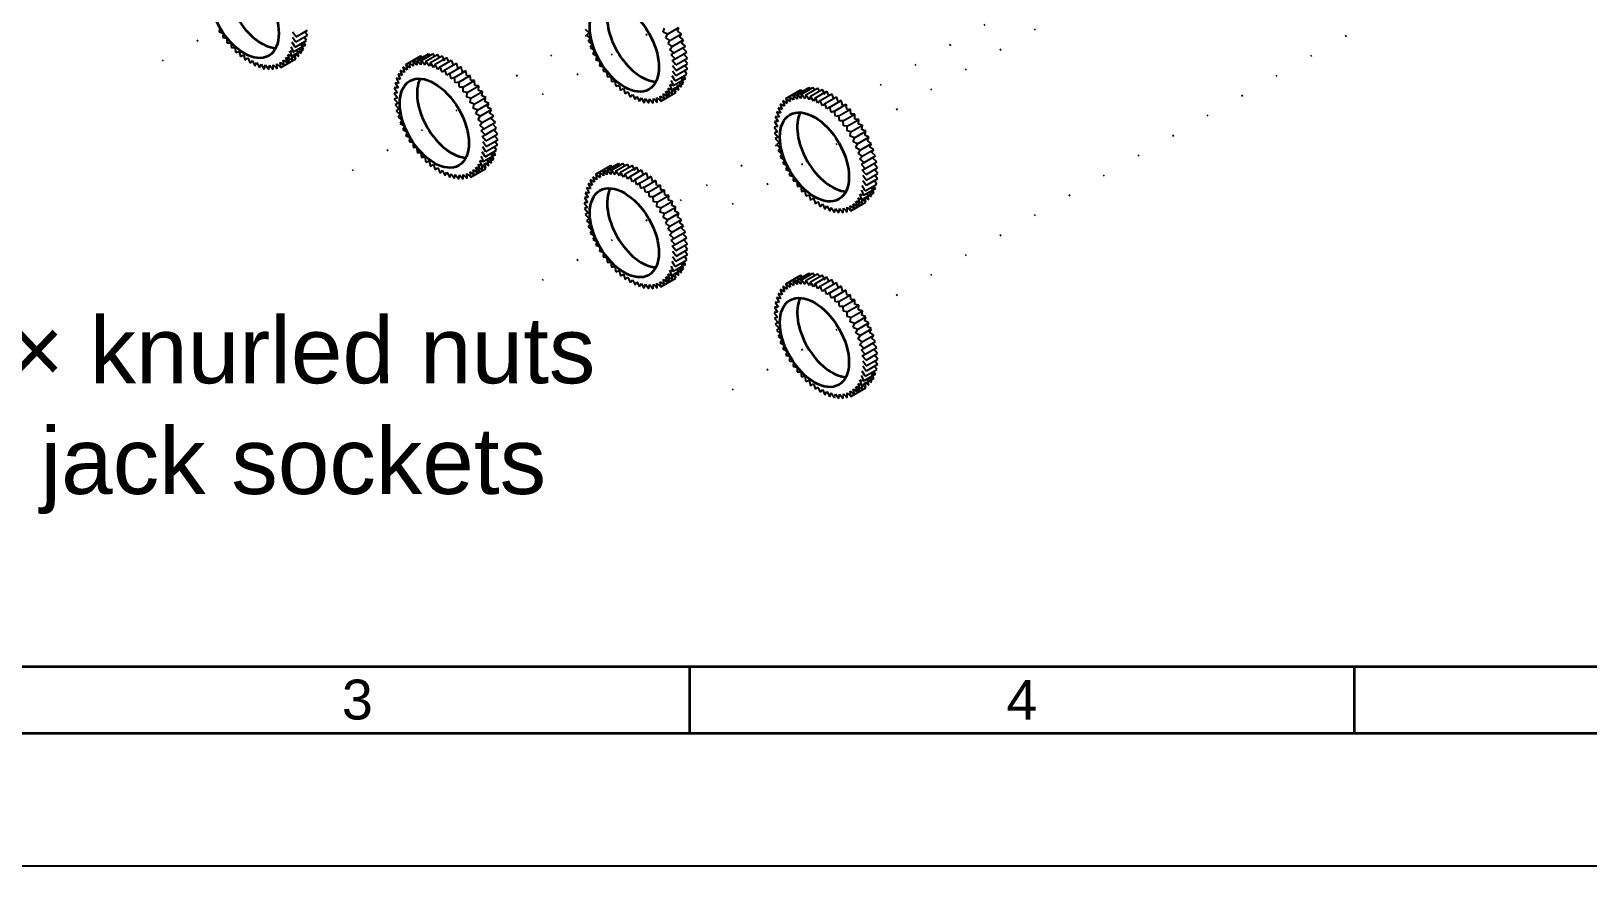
# Model space of a CAD drawing. Header units: millimetres. Extents: x 0 to 594, y 0 to 420.
# Drawn here: x 115.5 to 232.6, y 0 to 62.8 of the extents above; entities that cross this region are included whole.
import ezdxf

# ---------------------------------------------------------------- set-up
doc = ezdxf.new("R2010")
doc.units = ezdxf.units.MM
doc.linetypes.add('ACAD_ISO07W100', pattern=[3, 0.1, -2.9])
for name, color, linetype, lineweight, true_color in [('assembly lines', 14, 'ACAD_ISO07W100', 25, 0x800000), ('details', 7, 'Continuous', 25, 0x000000), ('frame', 5, 'Continuous', 35, 0x0000ff), ('notes', 94, 'Continuous', 25, 0x008000), ('outlines', 7, 'Continuous', 35, 0x000000), ('paper outline', 1, 'Continuous', 25, 0xff0000)]:
    doc.layers.add(name, color=color, linetype=linetype, lineweight=lineweight, true_color=true_color)
doc.styles.add('textstyle20', font='')
doc.styles.add('textstyle22', font='')
doc.styles.add('textstyle43', font='')
doc.styles.get('textstyle20').set_extended_font_data('Nimbus Sans L')
doc.styles.get('textstyle22').set_extended_font_data('Nimbus Sans L')
doc.styles.get('textstyle43').set_extended_font_data('Nimbus Sans L')

msp = doc.modelspace()

# ---------------------------------------------------------------- linework, layer by layer
at = {"layer": 'assembly lines'}
for p, q in [((177.95, 55.43), (284.12, 116.72)), ((176.76, 57.28), (269.82, 111.01)), ((177.95, 41.46), (284.12, 102.75)), ((125.33, 60.61), (133.33, 65.23)), ((149.36, 57.97), (157.52, 62.68)), ((153.92, 58.07), (161.93, 62.69)), ((139.63, 52.35), (147.63, 56.97)), ((173.12, 55.18), (174.76, 56.13)), ((163.66, 49.71), (171.55, 54.27)), ((168.22, 49.81), (176.23, 54.43)), ((153.92, 44.09), (166.26, 51.22)), ((168.22, 35.84), (176.23, 40.46))]:
    msp.add_line(p, q, dxfattribs=at)
at = {"layer": 'details'}
for p, q in [((129.66, 63.11), (129.61, 62.78)), ((129.61, 62.78), (129.91, 62.7)), ((129.91, 62.7), (129.89, 62.36)), ((129.89, 62.36), (130.18, 62.32)), ((130.18, 62.32), (130.19, 61.95)), ((135.39, 62.42), (135.13, 62.76)), ((135.37, 62.01), (135.13, 62.37)), ((135.32, 61.63), (136.18, 62.13)), ((136.24, 62.51), (135.37, 62.01)), ((135.39, 62.42), (136.26, 62.92)), ((136.18, 62.13), (136.03, 62.39)), ((136.24, 62.51), (136.05, 62.79)), ((157.14, 63), (157.43, 62.71)), ((157.43, 62.71), (157.23, 62.54)), ((157.23, 62.54), (157.53, 62.28)), ((157.53, 62.28), (157.36, 62.08)), ((157.36, 62.08), (157.67, 61.84)), ((163.01, 62.77), (163.1, 63.07)), ((163.33, 62.61), (163.01, 62.77)), ((163.21, 62.34), (163.33, 62.61)), ((163.52, 62.14), (163.21, 62.34)), ((163.33, 62.61), (164.19, 63.11)), ((163.38, 61.91), (163.52, 62.14)), ((163.52, 62.14), (164.39, 62.64)), ((163.69, 61.68), (164.55, 62.18)), ((164.08, 62.84), (164.19, 63.11)), ((164.39, 62.64), (164.08, 62.84)), ((164.25, 62.41), (164.39, 62.64)), ((164.55, 62.18), (164.25, 62.41)), ((164.38, 61.97), (164.55, 62.18)), ((130.19, 61.95), (130.47, 61.96)), ((130.47, 61.96), (130.52, 61.58)), ((130.52, 61.58), (130.78, 61.62)), ((130.78, 61.62), (130.86, 61.23)), ((130.86, 61.23), (131.1, 61.32)), ((131.1, 61.32), (131.21, 60.92)), ((131.21, 60.92), (131.43, 61.05)), ((131.43, 61.05), (131.56, 60.65)), ((134.93, 60.68), (134.78, 61.09)), ((134.78, 61.09), (135.09, 60.96)), ((135.09, 60.96), (134.92, 61.36)), ((134.92, 61.36), (135.22, 61.28)), ((135.22, 61.28), (135.02, 61.67)), ((135.11, 60.61), (135.06, 60.99)), ((135.06, 60.99), (135.37, 60.75)), ((135.32, 61.63), (135.09, 62.01)), ((135.09, 60.96), (135.96, 61.46)), ((136.09, 61.78), (135.22, 61.28)), ((135.37, 60.75), (135.28, 61.15)), ((135.28, 61.15), (135.6, 60.95)), ((135.6, 60.95), (135.48, 61.35)), ((135.48, 61.35), (135.79, 61.18)), ((135.79, 61.18), (135.65, 61.59)), ((135.65, 61.59), (135.96, 61.46)), ((135.96, 61.46), (135.78, 61.86)), ((135.78, 61.86), (136.09, 61.78)), ((136.09, 61.78), (135.97, 62.01)), ((143.65, 60.32), (144.77, 60.97)), ((144.49, 60.63), (145.36, 61.13)), ((144.77, 60.97), (144.83, 60.59)), ((145.07, 60.7), (144.77, 60.97)), ((144.82, 60.63), (145.68, 61.13)), ((145.15, 60.58), (146.02, 61.08)), ((145.46, 61), (145.36, 61.13)), ((145.51, 60.49), (146.37, 60.99)), ((145.81, 60.96), (145.68, 61.13)), ((146.16, 60.87), (146.02, 61.08)), ((146.59, 60.6), (146.37, 60.99)), ((157.67, 61.84), (157.52, 61.61)), ((157.52, 61.61), (157.84, 61.41)), ((157.84, 61.41), (157.72, 61.14)), ((157.72, 61.14), (158.03, 60.99)), ((158.03, 60.99), (157.95, 60.69)), ((163.69, 61.68), (163.38, 61.91)), ((163.52, 61.47), (163.69, 61.68)), ((163.82, 61.21), (163.52, 61.47)), ((163.62, 61.05), (163.82, 61.21)), ((163.91, 60.75), (163.62, 61.05)), ((163.82, 61.21), (164.68, 61.71)), ((163.91, 60.75), (164.78, 61.25)), ((164.68, 61.71), (164.38, 61.97)), ((164.49, 61.55), (164.68, 61.71)), ((164.78, 61.25), (164.49, 61.55)), ((164.55, 61.13), (164.78, 61.25)), ((164.84, 60.81), (164.55, 61.13)), ((131.56, 60.65), (131.76, 60.82)), ((131.76, 60.82), (131.93, 60.42)), ((131.93, 60.42), (132.09, 60.62)), ((132.09, 60.62), (132.29, 60.23)), ((132.29, 60.23), (132.43, 60.47)), ((132.43, 60.47), (132.65, 60.09)), ((132.65, 60.09), (132.76, 60.36)), ((132.76, 60.36), (133, 59.99)), ((133, 59.99), (133.08, 60.3)), ((133.08, 60.3), (133.34, 59.95)), ((133.34, 59.95), (133.38, 60.28)), ((133.38, 60.28), (133.66, 59.95)), ((133.66, 59.95), (133.67, 60.31)), ((133.67, 60.31), (133.96, 60)), ((133.96, 60), (133.94, 60.38)), ((133.94, 60.38), (134.24, 60.11)), ((134.24, 60.11), (134.19, 60.49)), ((134.19, 60.49), (134.5, 60.25)), ((134.24, 60.11), (135.37, 60.75)), ((134.5, 60.25), (134.42, 60.65)), ((134.42, 60.65), (134.73, 60.45)), ((134.73, 60.45), (134.61, 60.85)), ((134.61, 60.85), (134.93, 60.68)), ((134.83, 60.5), (134.81, 60.88)), ((134.81, 60.88), (135.11, 60.61)), ((143.23, 59.89), (143.37, 59.49)), ((143.54, 59.73), (143.23, 59.89)), ((143.42, 60.13), (143.54, 59.73)), ((143.74, 59.93), (143.42, 60.13)), ((143.65, 60.32), (143.74, 59.93)), ((143.96, 60.09), (143.65, 60.32)), ((143.91, 60.47), (143.96, 60.09)), ((144.21, 60.2), (143.91, 60.47)), ((144.19, 60.57), (144.21, 60.2)), ((144.48, 60.27), (144.19, 60.57)), ((144.6, 60.43), (144.29, 60.63)), ((144.49, 60.63), (144.48, 60.27)), ((144.77, 60.3), (144.49, 60.63)), ((144.52, 60.82), (144.6, 60.43)), ((144.83, 60.59), (144.52, 60.82)), ((144.82, 60.63), (144.77, 60.3)), ((145.08, 60.28), (144.82, 60.63)), ((145.15, 60.58), (145.08, 60.28)), ((145.4, 60.21), (145.15, 60.58)), ((145.51, 60.49), (145.4, 60.21)), ((145.72, 60.1), (145.51, 60.49)), ((145.86, 60.35), (145.72, 60.1)), ((145.86, 60.35), (146.73, 60.85)), ((146.06, 59.95), (145.86, 60.35)), ((146.23, 60.16), (146.06, 59.95)), ((146.23, 60.16), (147.09, 60.66)), ((146.39, 59.76), (146.23, 60.16)), ((146.59, 59.93), (146.39, 59.76)), ((146.59, 59.93), (147.45, 60.43)), ((146.73, 59.53), (146.59, 59.93)), ((146.88, 60.54), (146.73, 60.85)), ((146.95, 59.66), (147.81, 60.16)), ((147.24, 60.31), (147.09, 60.66)), ((147.3, 59.35), (148.16, 59.85)), ((147.59, 60.03), (147.45, 60.43)), ((147.81, 60.16), (147.59, 60.03)), ((147.92, 59.76), (147.81, 60.16)), ((148.16, 59.85), (147.92, 59.76)), ((148.24, 59.45), (148.16, 59.85)), ((157.95, 60.69), (158.26, 60.57)), ((158.26, 60.57), (158.21, 60.24)), ((158.21, 60.24), (158.51, 60.16)), ((158.51, 60.16), (158.49, 59.82)), ((158.49, 59.82), (158.78, 59.78)), ((158.78, 59.78), (158.79, 59.41)), ((163.69, 60.63), (163.91, 60.75)), ((163.97, 60.31), (163.69, 60.63)), ((163.99, 59.88), (163.72, 60.22)), ((163.97, 59.47), (163.72, 59.83)), ((163.97, 60.31), (164.84, 60.81)), ((164.84, 59.97), (163.97, 59.47)), ((163.99, 59.88), (164.85, 60.38)), ((164.85, 60.38), (164.62, 60.68)), ((164.78, 59.59), (164.63, 59.85)), ((164.84, 59.97), (164.64, 60.25)), ((142.78, 58.57), (143.03, 58.2)), ((143.06, 58.57), (142.78, 58.57)), ((142.84, 58.95), (143.06, 58.57)), ((143.13, 58.91), (142.84, 58.95)), ((142.93, 59.3), (143.13, 58.91)), ((143.23, 59.21), (142.93, 59.3)), ((143.06, 59.62), (143.23, 59.21)), ((143.37, 59.49), (143.06, 59.62)), ((146.95, 59.66), (146.73, 59.53)), ((147.05, 59.26), (146.95, 59.66)), ((147.3, 59.35), (147.05, 59.26)), ((147.37, 58.95), (147.3, 59.35)), ((147.63, 59), (147.37, 58.95)), ((147.63, 59), (148.5, 59.5)), ((147.68, 58.62), (147.63, 59)), ((147.96, 58.63), (147.68, 58.62)), ((147.96, 58.63), (148.82, 59.13)), ((147.97, 58.26), (147.96, 58.63)), ((148.5, 59.5), (148.24, 59.45)), ((148.26, 58.22), (149.13, 58.72)), ((148.55, 59.12), (148.5, 59.5)), ((148.82, 59.13), (148.55, 59.12)), ((148.84, 58.76), (148.82, 59.13)), ((149.13, 58.72), (148.84, 58.76)), ((149.11, 58.37), (149.13, 58.72)), ((158.79, 59.41), (159.07, 59.42)), ((159.07, 59.42), (159.11, 59.04)), ((159.11, 59.04), (159.38, 59.08)), ((159.38, 59.08), (159.45, 58.69)), ((159.45, 58.69), (159.69, 58.78)), ((159.69, 58.78), (159.8, 58.38)), ((163.69, 58.42), (163.52, 58.82)), ((163.52, 58.82), (163.82, 58.74)), ((163.82, 58.74), (163.62, 59.13)), ((163.91, 59.09), (163.69, 59.47)), ((163.69, 58.42), (164.55, 58.92)), ((164.68, 59.24), (163.82, 58.74)), ((163.96, 58.21), (163.88, 58.61)), ((163.88, 58.61), (164.19, 58.41)), ((163.91, 59.09), (164.78, 59.59)), ((164.19, 58.41), (164.08, 58.81)), ((164.08, 58.81), (164.39, 58.64)), ((164.39, 58.64), (164.25, 59.05)), ((164.25, 59.05), (164.55, 58.92)), ((164.55, 58.92), (164.38, 59.32)), ((164.38, 59.32), (164.68, 59.24)), ((164.68, 59.24), (164.57, 59.47)), ((173.09, 58.09), (173.96, 58.59)), ((173.41, 58.09), (174.28, 58.59)), ((174.06, 58.46), (173.96, 58.59)), ((174.4, 58.42), (174.28, 58.59)), ((143.03, 58.2), (142.76, 58.16)), ((142.76, 58.16), (143.03, 57.81)), ((143.03, 57.81), (142.78, 57.73)), ((142.78, 57.73), (143.06, 57.41)), ((143.06, 57.41), (142.84, 57.29)), ((148.26, 58.22), (147.97, 58.26)), ((148.24, 57.87), (148.26, 58.22)), ((148.54, 57.8), (148.24, 57.87)), ((148.49, 57.47), (148.54, 57.8)), ((148.8, 57.35), (148.49, 57.47)), ((148.54, 57.8), (149.41, 58.3)), ((148.8, 57.35), (149.67, 57.85)), ((149.03, 56.89), (149.89, 57.39)), ((149.41, 58.3), (149.11, 58.37)), ((149.36, 57.97), (149.41, 58.3)), ((149.67, 57.85), (149.36, 57.97)), ((149.58, 57.55), (149.67, 57.85)), ((149.89, 57.39), (149.58, 57.55)), ((149.78, 57.12), (149.89, 57.39)), ((159.8, 58.38), (160.02, 58.51)), ((160.02, 58.51), (160.16, 58.11)), ((160.16, 58.11), (160.36, 58.28)), ((160.36, 58.28), (160.52, 57.88)), ((160.52, 57.88), (160.69, 58.08)), ((160.69, 58.08), (160.89, 57.69)), ((160.89, 57.69), (161.03, 57.93)), ((161.03, 57.93), (161.24, 57.55)), ((161.24, 57.55), (161.35, 57.82)), ((161.35, 57.82), (161.59, 57.45)), ((161.59, 57.45), (161.67, 57.76)), ((161.67, 57.76), (161.93, 57.41)), ((161.93, 57.41), (161.98, 57.74)), ((161.98, 57.74), (162.26, 57.41)), ((162.26, 57.41), (162.27, 57.77)), ((162.27, 57.77), (162.56, 57.46)), ((162.56, 57.46), (162.54, 57.84)), ((162.54, 57.84), (162.84, 57.57)), ((162.84, 57.57), (162.79, 57.95)), ((162.79, 57.95), (163.1, 57.71)), ((162.84, 57.57), (163.96, 58.21)), ((163.1, 57.71), (163.01, 58.11)), ((163.01, 58.11), (163.33, 57.91)), ((163.33, 57.91), (163.21, 58.31)), ((163.21, 58.31), (163.52, 58.14)), ((163.52, 58.14), (163.38, 58.55)), ((163.38, 58.55), (163.69, 58.42)), ((163.43, 57.96), (163.41, 58.34)), ((163.41, 58.34), (163.71, 58.07)), ((163.71, 58.07), (163.66, 58.45)), ((163.66, 58.45), (163.96, 58.21)), ((172.02, 57.59), (172.13, 57.19)), ((172.33, 57.39), (172.02, 57.59)), ((172.25, 57.78), (173.37, 58.43)), ((172.25, 57.78), (172.33, 57.39)), ((172.56, 57.55), (172.25, 57.78)), ((172.5, 57.93), (172.56, 57.55)), ((172.81, 57.66), (172.5, 57.93)), ((172.79, 58.03), (172.81, 57.66)), ((173.08, 57.73), (172.79, 58.03)), ((173.2, 57.89), (172.89, 58.09)), ((173.09, 58.09), (173.08, 57.73)), ((173.37, 57.76), (173.09, 58.09)), ((173.11, 58.28), (173.2, 57.89)), ((173.42, 58.05), (173.11, 58.28)), ((173.37, 58.43), (173.42, 58.05)), ((173.67, 58.16), (173.37, 58.43)), ((173.41, 58.09), (173.37, 57.76)), ((173.67, 57.74), (173.41, 58.09)), ((173.75, 58.04), (173.67, 57.74)), ((173.75, 58.04), (174.62, 58.54)), ((173.99, 57.67), (173.75, 58.04)), ((174.1, 57.95), (173.99, 57.67)), ((174.1, 57.95), (174.97, 58.45)), ((174.32, 57.56), (174.1, 57.95)), ((174.46, 57.81), (174.32, 57.56)), ((174.46, 57.81), (175.33, 58.31)), ((174.65, 57.41), (174.46, 57.81)), ((174.76, 58.33), (174.62, 58.54)), ((174.82, 57.62), (174.65, 57.41)), ((174.82, 57.62), (175.69, 58.12)), ((174.99, 57.22), (174.82, 57.62)), ((175.19, 58.06), (174.97, 58.45)), ((175.18, 57.39), (174.99, 57.22)), ((175.18, 57.39), (176.05, 57.89)), ((175.32, 56.99), (175.18, 57.39)), ((175.48, 58), (175.33, 58.31)), ((175.54, 57.12), (176.41, 57.62)), ((175.84, 57.77), (175.69, 58.12)), ((176.19, 57.49), (176.05, 57.89)), ((176.41, 57.62), (176.19, 57.49)), ((176.52, 57.22), (176.41, 57.62)), ((142.84, 57.29), (143.13, 56.99)), ((143.13, 56.99), (142.93, 56.83)), ((142.93, 56.83), (143.23, 56.56)), ((143.23, 56.56), (143.06, 56.36)), ((143.06, 56.36), (143.37, 56.13)), ((148.72, 57.05), (148.8, 57.35)), ((149.03, 56.89), (148.72, 57.05)), ((148.91, 56.62), (149.03, 56.89)), ((149.23, 56.43), (148.91, 56.62)), ((149.08, 56.19), (149.23, 56.43)), ((149.23, 56.43), (150.09, 56.93)), ((149.39, 55.96), (150.26, 56.46)), ((150.09, 56.93), (149.78, 57.12)), ((149.95, 56.69), (150.09, 56.93)), ((150.26, 56.46), (149.95, 56.69)), ((150.08, 56.26), (150.26, 56.46)), ((150.39, 55.99), (150.08, 56.26)), ((171.43, 56.41), (171.66, 56.03)), ((171.73, 56.37), (171.43, 56.41)), ((171.53, 56.76), (171.73, 56.37)), ((171.83, 56.67), (171.53, 56.76)), ((171.66, 57.07), (171.83, 56.67)), ((171.97, 56.95), (171.66, 57.07)), ((171.82, 57.35), (171.97, 56.95)), ((172.13, 57.19), (171.82, 57.35)), ((175.54, 57.12), (175.32, 56.99)), ((175.65, 56.72), (175.54, 57.12)), ((175.89, 56.81), (175.65, 56.72)), ((175.89, 56.81), (176.76, 57.31)), ((175.97, 56.41), (175.89, 56.81)), ((176.23, 56.46), (175.97, 56.41)), ((176.23, 56.46), (177.1, 56.96)), ((176.28, 56.08), (176.23, 56.46)), ((176.76, 57.31), (176.52, 57.22)), ((176.55, 56.09), (177.42, 56.59)), ((176.84, 56.91), (176.76, 57.31)), ((177.1, 56.96), (176.84, 56.91)), ((177.14, 56.58), (177.1, 56.96)), ((177.42, 56.59), (177.14, 56.58)), ((177.43, 56.22), (177.42, 56.59)), ((143.37, 56.13), (143.23, 55.89)), ((143.23, 55.89), (143.54, 55.7)), ((143.54, 55.7), (143.42, 55.43)), ((143.42, 55.43), (143.74, 55.27)), ((143.74, 55.27), (143.65, 54.97)), ((149.39, 55.96), (149.08, 56.19)), ((149.22, 55.76), (149.39, 55.96)), ((149.52, 55.49), (149.22, 55.76)), ((149.32, 55.33), (149.52, 55.49)), ((149.61, 55.04), (149.32, 55.33)), ((149.52, 55.49), (150.39, 55.99)), ((149.61, 55.04), (150.48, 55.54)), ((149.67, 54.59), (150.54, 55.09)), ((150.19, 55.83), (150.39, 55.99)), ((150.48, 55.54), (150.19, 55.83)), ((150.26, 55.41), (150.48, 55.54)), ((150.54, 55.09), (150.26, 55.41)), ((171.62, 55.66), (171.36, 55.62)), ((171.36, 55.62), (171.62, 55.27)), ((171.38, 56.03), (171.62, 55.66)), ((171.66, 56.03), (171.38, 56.03)), ((171.62, 55.27), (171.38, 55.19)), ((171.38, 55.19), (171.66, 54.87)), ((176.55, 56.09), (176.28, 56.08)), ((176.57, 55.72), (176.55, 56.09)), ((176.86, 55.68), (176.57, 55.72)), ((176.84, 55.33), (176.86, 55.68)), ((177.14, 55.26), (176.84, 55.33)), ((176.86, 55.68), (177.72, 56.18)), ((177.09, 54.93), (177.14, 55.26)), ((177.14, 55.26), (178.01, 55.76)), ((177.4, 54.81), (178.26, 55.31)), ((177.72, 56.18), (177.43, 56.22)), ((177.71, 55.83), (177.72, 56.18)), ((178.01, 55.76), (177.71, 55.83)), ((177.95, 55.43), (178.01, 55.76)), ((178.26, 55.31), (177.95, 55.43)), ((178.18, 55.01), (178.26, 55.31)), ((143.65, 54.97), (143.96, 54.85)), ((143.96, 54.85), (143.91, 54.53)), ((143.91, 54.53), (144.21, 54.45)), ((144.21, 54.45), (144.19, 54.1)), ((144.19, 54.1), (144.48, 54.07)), ((144.48, 54.07), (144.49, 53.7)), ((149.39, 54.91), (149.61, 55.04)), ((149.67, 54.59), (149.39, 54.91)), ((149.69, 54.16), (149.43, 54.51)), ((149.67, 53.75), (149.43, 54.12)), ((150.54, 54.25), (149.67, 53.75)), ((149.69, 54.16), (150.56, 54.66)), ((150.56, 54.66), (150.32, 54.97)), ((150.48, 53.87), (150.33, 54.13)), ((150.54, 54.25), (150.35, 54.54)), ((171.66, 54.87), (171.43, 54.75)), ((171.43, 54.75), (171.73, 54.45)), ((171.73, 54.45), (171.53, 54.29)), ((171.53, 54.29), (171.83, 54.02)), ((171.83, 54.02), (171.66, 53.82)), ((177.4, 54.81), (177.09, 54.93)), ((177.31, 54.51), (177.4, 54.81)), ((177.63, 54.35), (177.31, 54.51)), ((177.51, 54.08), (177.63, 54.35)), ((177.82, 53.89), (177.51, 54.08)), ((177.63, 54.35), (178.49, 54.85)), ((177.68, 53.65), (177.82, 53.89)), ((177.82, 53.89), (178.69, 54.39)), ((177.99, 53.42), (178.85, 53.92)), ((178.49, 54.85), (178.18, 55.01)), ((178.38, 54.58), (178.49, 54.85)), ((178.69, 54.39), (178.38, 54.58)), ((178.54, 54.15), (178.69, 54.39)), ((178.85, 53.92), (178.54, 54.15)), ((178.68, 53.72), (178.85, 53.92)), ((144.49, 53.7), (144.77, 53.7)), ((144.77, 53.7), (144.82, 53.32)), ((144.82, 53.32), (145.08, 53.37)), ((145.08, 53.37), (145.15, 52.97)), ((145.15, 52.97), (145.4, 53.07)), ((145.4, 53.07), (145.51, 52.66)), ((145.51, 52.66), (145.72, 52.8)), ((145.72, 52.8), (145.86, 52.39)), ((149.23, 52.43), (149.08, 52.83)), ((149.08, 52.83), (149.39, 52.71)), ((149.39, 52.71), (149.22, 53.11)), ((149.22, 53.11), (149.52, 53.02)), ((149.52, 53.02), (149.32, 53.42)), ((149.41, 52.35), (149.36, 52.74)), ((149.36, 52.74), (149.67, 52.5)), ((149.61, 53.37), (149.39, 53.75)), ((149.39, 52.71), (150.26, 53.21)), ((150.39, 53.52), (149.52, 53.02)), ((149.67, 52.5), (149.58, 52.89)), ((149.58, 52.89), (149.89, 52.69)), ((149.61, 53.37), (150.48, 53.87)), ((149.89, 52.69), (149.78, 53.09)), ((149.78, 53.09), (150.09, 52.93)), ((150.09, 52.93), (149.95, 53.33)), ((149.95, 53.33), (150.26, 53.21)), ((150.26, 53.21), (150.08, 53.61)), ((150.08, 53.61), (150.39, 53.52)), ((150.39, 53.52), (150.27, 53.75)), ((157.95, 52.07), (159.07, 52.72)), ((158.79, 52.37), (159.66, 52.87)), ((159.07, 52.72), (159.12, 52.33)), ((159.37, 52.45), (159.07, 52.72)), ((159.11, 52.37), (159.98, 52.87)), ((159.45, 52.33), (160.32, 52.83)), ((159.76, 52.75), (159.66, 52.87)), ((159.8, 52.23), (160.67, 52.73)), ((160.11, 52.7), (159.98, 52.87)), ((160.46, 52.61), (160.32, 52.83)), ((160.89, 52.35), (160.67, 52.73)), ((171.66, 53.82), (171.97, 53.59)), ((171.97, 53.59), (171.82, 53.35)), ((171.82, 53.35), (172.13, 53.16)), ((172.13, 53.16), (172.02, 52.89)), ((172.02, 52.89), (172.33, 52.73)), ((172.33, 52.73), (172.25, 52.43)), ((177.99, 53.42), (177.68, 53.65)), ((177.81, 53.22), (177.99, 53.42)), ((178.12, 52.95), (177.81, 53.22)), ((177.92, 52.79), (178.12, 52.95)), ((178.21, 52.5), (177.92, 52.79)), ((178.12, 52.95), (178.98, 53.45)), ((178.21, 52.5), (179.08, 53)), ((178.98, 53.45), (178.68, 53.72)), ((178.78, 53.29), (178.98, 53.45)), ((179.08, 53), (178.78, 53.29)), ((178.85, 52.87), (179.08, 53)), ((179.13, 52.55), (178.85, 52.87)), ((145.86, 52.39), (146.06, 52.56)), ((146.06, 52.56), (146.23, 52.16)), ((146.23, 52.16), (146.39, 52.37)), ((146.39, 52.37), (146.59, 51.97)), ((146.59, 51.97), (146.73, 52.22)), ((146.73, 52.22), (146.95, 51.83)), ((146.95, 51.83), (147.05, 52.11)), ((147.05, 52.11), (147.3, 51.74)), ((147.3, 51.74), (147.37, 52.04)), ((147.37, 52.04), (147.63, 51.69)), ((147.63, 51.69), (147.68, 52.02)), ((147.68, 52.02), (147.96, 51.7)), ((147.96, 51.7), (147.97, 52.05)), ((147.97, 52.05), (148.26, 51.75)), ((148.26, 51.75), (148.24, 52.12)), ((148.24, 52.12), (148.54, 51.85)), ((148.54, 51.85), (148.49, 52.24)), ((148.49, 52.24), (148.8, 52)), ((148.54, 51.85), (149.67, 52.5)), ((148.8, 52), (148.72, 52.39)), ((148.72, 52.39), (149.03, 52.19)), ((149.03, 52.19), (148.91, 52.59)), ((148.91, 52.59), (149.23, 52.43)), ((149.13, 52.25), (149.11, 52.62)), ((149.11, 52.62), (149.41, 52.35)), ((157.52, 51.64), (157.67, 51.23)), ((157.84, 51.47), (157.52, 51.64)), ((157.72, 51.87), (157.84, 51.47)), ((158.03, 51.67), (157.72, 51.87)), ((157.95, 52.07), (158.03, 51.67)), ((158.26, 51.83), (157.95, 52.07)), ((158.21, 52.22), (158.26, 51.83)), ((158.51, 51.95), (158.21, 52.22)), ((158.49, 52.32), (158.51, 51.95)), ((158.78, 52.02), (158.49, 52.32)), ((158.9, 52.17), (158.59, 52.37)), ((158.79, 52.37), (158.78, 52.02)), ((159.07, 52.04), (158.79, 52.37)), ((158.82, 52.57), (158.9, 52.17)), ((159.12, 52.33), (158.82, 52.57)), ((159.11, 52.37), (159.07, 52.04)), ((159.38, 52.02), (159.11, 52.37)), ((159.45, 52.33), (159.38, 52.02)), ((159.69, 51.96), (159.45, 52.33)), ((159.8, 52.23), (159.69, 51.96)), ((160.02, 51.85), (159.8, 52.23)), ((160.16, 52.09), (160.02, 51.85)), ((160.16, 52.09), (161.03, 52.59)), ((160.36, 51.7), (160.16, 52.09)), ((160.52, 51.91), (160.36, 51.7)), ((160.52, 51.91), (161.39, 52.41)), ((160.69, 51.5), (160.52, 51.91)), ((160.89, 51.67), (160.69, 51.5)), ((160.89, 51.67), (161.75, 52.17)), ((161.03, 51.27), (160.89, 51.67)), ((161.18, 52.28), (161.03, 52.59)), ((161.24, 51.4), (162.11, 51.9)), ((161.54, 52.05), (161.39, 52.41)), ((161.59, 51.09), (162.46, 51.59)), ((161.89, 51.77), (161.75, 52.17)), ((162.11, 51.9), (161.89, 51.77)), ((162.22, 51.5), (162.11, 51.9)), ((162.46, 51.59), (162.22, 51.5)), ((162.54, 51.2), (162.46, 51.59)), ((172.25, 52.43), (172.56, 52.31)), ((172.56, 52.31), (172.5, 51.99)), ((172.5, 51.99), (172.81, 51.91)), ((172.81, 51.91), (172.79, 51.56)), ((172.79, 51.56), (173.08, 51.53)), ((177.99, 52.37), (178.21, 52.5)), ((178.27, 52.05), (177.99, 52.37)), ((178.29, 51.62), (178.02, 51.97)), ((178.27, 51.21), (178.02, 51.58)), ((178.27, 52.05), (179.13, 52.55)), ((179.13, 51.71), (178.27, 51.21)), ((178.29, 51.62), (179.15, 52.12)), ((179.15, 52.12), (178.92, 52.43)), ((179.08, 51.33), (178.92, 51.59)), ((179.13, 51.71), (178.94, 52)), ((157.14, 50.69), (157.36, 50.31)), ((157.43, 50.65), (157.14, 50.69)), ((157.23, 51.04), (157.43, 50.65)), ((157.53, 50.96), (157.23, 51.04)), ((157.36, 51.36), (157.53, 50.96)), ((157.67, 51.23), (157.36, 51.36)), ((161.24, 51.4), (161.03, 51.27)), ((161.35, 51), (161.24, 51.4)), ((161.59, 51.09), (161.35, 51)), ((161.67, 50.7), (161.59, 51.09)), ((161.93, 50.75), (161.67, 50.7)), ((161.93, 50.75), (162.8, 51.25)), ((161.98, 50.36), (161.93, 50.75)), ((162.26, 50.37), (161.98, 50.36)), ((162.26, 50.37), (163.12, 50.87)), ((162.27, 50), (162.26, 50.37)), ((162.8, 51.25), (162.54, 51.2)), ((162.56, 49.97), (163.43, 50.47)), ((162.84, 50.86), (162.8, 51.25)), ((163.12, 50.87), (162.84, 50.86)), ((163.14, 50.5), (163.12, 50.87)), ((163.43, 50.47), (163.14, 50.5)), ((163.41, 50.12), (163.43, 50.47)), ((173.08, 51.53), (173.09, 51.16)), ((173.09, 51.16), (173.37, 51.16)), ((173.37, 51.16), (173.41, 50.78)), ((173.41, 50.78), (173.67, 50.83)), ((173.67, 50.83), (173.75, 50.43)), ((173.75, 50.43), (173.99, 50.53)), ((173.99, 50.53), (174.1, 50.12)), ((177.99, 50.17), (177.81, 50.57)), ((177.81, 50.57), (178.12, 50.48)), ((178.12, 50.48), (177.92, 50.88)), ((178.21, 50.83), (177.99, 51.21)), ((177.99, 50.17), (178.85, 50.67)), ((178.98, 50.98), (178.12, 50.48)), ((178.21, 50.83), (179.08, 51.33)), ((178.49, 50.15), (178.38, 50.55)), ((178.38, 50.55), (178.69, 50.39)), ((178.69, 50.39), (178.54, 50.79)), ((178.54, 50.79), (178.85, 50.67)), ((178.85, 50.67), (178.68, 51.07)), ((178.68, 51.07), (178.98, 50.98)), ((178.98, 50.98), (178.87, 51.21)), ((157.32, 49.95), (157.06, 49.91)), ((157.06, 49.91), (157.32, 49.56)), ((157.08, 50.31), (157.32, 49.95)), ((157.36, 50.31), (157.08, 50.31)), ((157.32, 49.56), (157.08, 49.48)), ((157.08, 49.48), (157.36, 49.15)), ((162.56, 49.97), (162.27, 50)), ((162.54, 49.62), (162.56, 49.97)), ((162.84, 49.54), (162.54, 49.62)), ((162.79, 49.21), (162.84, 49.54)), ((163.1, 49.1), (162.79, 49.21)), ((162.84, 49.54), (163.71, 50.04)), ((163.1, 49.1), (163.96, 49.6)), ((163.71, 50.04), (163.41, 50.12)), ((163.66, 49.71), (163.71, 50.04)), ((163.96, 49.6), (163.66, 49.71)), ((163.88, 49.3), (163.96, 49.6)), ((164.19, 49.14), (163.88, 49.3)), ((174.1, 50.12), (174.32, 50.26)), ((174.32, 50.26), (174.46, 49.85)), ((174.46, 49.85), (174.65, 50.02)), ((174.65, 50.02), (174.82, 49.62)), ((174.82, 49.62), (174.99, 49.83)), ((174.99, 49.83), (175.18, 49.43)), ((175.18, 49.43), (175.32, 49.68)), ((175.32, 49.68), (175.54, 49.29)), ((175.54, 49.29), (175.65, 49.57)), ((175.65, 49.57), (175.89, 49.2)), ((175.89, 49.2), (175.97, 49.5)), ((175.97, 49.5), (176.23, 49.15)), ((176.23, 49.15), (176.28, 49.48)), ((176.28, 49.48), (176.55, 49.16)), ((176.55, 49.16), (176.57, 49.51)), ((176.57, 49.51), (176.86, 49.21)), ((176.86, 49.21), (176.84, 49.58)), ((176.84, 49.58), (177.14, 49.31)), ((177.14, 49.31), (177.09, 49.7)), ((177.09, 49.7), (177.4, 49.46)), ((177.14, 49.31), (178.26, 49.96)), ((177.4, 49.46), (177.31, 49.85)), ((177.31, 49.85), (177.63, 49.65)), ((177.63, 49.65), (177.51, 50.05)), ((177.51, 50.05), (177.82, 49.89)), ((177.82, 49.89), (177.68, 50.29)), ((177.68, 50.29), (177.99, 50.17)), ((177.72, 49.71), (177.71, 50.08)), ((177.71, 50.08), (178.01, 49.81)), ((178.01, 49.81), (177.95, 50.2)), ((177.95, 50.2), (178.26, 49.96)), ((178.26, 49.96), (178.18, 50.35)), ((178.18, 50.35), (178.49, 50.15)), ((157.36, 49.15), (157.14, 49.03)), ((157.14, 49.03), (157.43, 48.74)), ((157.43, 48.74), (157.23, 48.57)), ((157.23, 48.57), (157.53, 48.31)), ((157.53, 48.31), (157.36, 48.11)), ((157.36, 48.11), (157.67, 47.87)), ((163.01, 48.8), (163.1, 49.1)), ((163.33, 48.64), (163.01, 48.8)), ((163.21, 48.37), (163.33, 48.64)), ((163.52, 48.17), (163.21, 48.37)), ((163.33, 48.64), (164.19, 49.14)), ((163.38, 47.94), (163.52, 48.17)), ((163.52, 48.17), (164.39, 48.67)), ((163.69, 47.71), (164.55, 48.21)), ((164.08, 48.87), (164.19, 49.14)), ((164.39, 48.67), (164.08, 48.87)), ((164.25, 48.44), (164.39, 48.67)), ((164.55, 48.21), (164.25, 48.44)), ((164.38, 48), (164.55, 48.21)), ((157.67, 47.87), (157.52, 47.64)), ((157.52, 47.64), (157.84, 47.44)), ((157.84, 47.44), (157.72, 47.17)), ((157.72, 47.17), (158.03, 47.01)), ((158.03, 47.01), (157.95, 46.72)), ((163.69, 47.71), (163.38, 47.94)), ((163.52, 47.5), (163.69, 47.71)), ((163.82, 47.24), (163.52, 47.5)), ((163.62, 47.08), (163.82, 47.24)), ((163.91, 46.78), (163.62, 47.08)), ((163.82, 47.24), (164.68, 47.74)), ((163.91, 46.78), (164.78, 47.28)), ((164.68, 47.74), (164.38, 48)), ((164.49, 47.58), (164.68, 47.74)), ((164.78, 47.28), (164.49, 47.58)), ((164.55, 47.16), (164.78, 47.28)), ((164.84, 46.83), (164.55, 47.16)), ((157.95, 46.72), (158.26, 46.6)), ((158.26, 46.6), (158.21, 46.27)), ((158.21, 46.27), (158.51, 46.19)), ((158.51, 46.19), (158.49, 45.85)), ((158.49, 45.85), (158.78, 45.81)), ((158.78, 45.81), (158.79, 45.44)), ((163.69, 46.66), (163.91, 46.78)), ((163.97, 46.33), (163.69, 46.66)), ((163.99, 45.91), (163.72, 46.25)), ((163.97, 45.5), (163.72, 45.86)), ((163.97, 46.33), (164.84, 46.83)), ((164.84, 46), (163.97, 45.5)), ((163.99, 45.91), (164.85, 46.41)), ((164.85, 46.41), (164.62, 46.71)), ((164.78, 45.62), (164.63, 45.88)), ((164.84, 46), (164.64, 46.28)), ((158.79, 45.44), (159.07, 45.45)), ((159.07, 45.45), (159.11, 45.06)), ((159.11, 45.06), (159.38, 45.11)), ((159.38, 45.11), (159.45, 44.72)), ((159.45, 44.72), (159.69, 44.81)), ((159.69, 44.81), (159.8, 44.41)), ((159.8, 44.41), (160.02, 44.54)), ((160.02, 44.54), (160.16, 44.14)), ((163.52, 44.17), (163.38, 44.58)), ((163.38, 44.58), (163.69, 44.45)), ((163.69, 44.45), (163.52, 44.85)), ((163.52, 44.85), (163.82, 44.77)), ((163.82, 44.77), (163.62, 45.16)), ((163.91, 45.12), (163.69, 45.5)), ((163.69, 44.45), (164.55, 44.95)), ((164.68, 45.27), (163.82, 44.77)), ((163.96, 44.24), (163.88, 44.64)), ((163.88, 44.64), (164.19, 44.44)), ((163.91, 45.12), (164.78, 45.62)), ((164.19, 44.44), (164.08, 44.84)), ((164.08, 44.84), (164.39, 44.67)), ((164.39, 44.67), (164.25, 45.08)), ((164.25, 45.08), (164.55, 44.95)), ((164.55, 44.95), (164.38, 45.35)), ((164.38, 45.35), (164.68, 45.27)), ((164.68, 45.27), (164.57, 45.5)), ((173.09, 44.11), (173.96, 44.61)), ((173.41, 44.12), (174.28, 44.62)), ((173.75, 44.07), (174.62, 44.57)), ((174.06, 44.49), (173.96, 44.61)), ((174.4, 44.45), (174.28, 44.62)), ((174.76, 44.36), (174.62, 44.57)), ((160.16, 44.14), (160.36, 44.31)), ((160.36, 44.31), (160.52, 43.91)), ((160.52, 43.91), (160.69, 44.11)), ((160.69, 44.11), (160.89, 43.72)), ((160.89, 43.72), (161.03, 43.96)), ((161.03, 43.96), (161.24, 43.58)), ((161.24, 43.58), (161.35, 43.85)), ((161.35, 43.85), (161.59, 43.48)), ((161.59, 43.48), (161.67, 43.79)), ((161.67, 43.79), (161.93, 43.44)), ((161.93, 43.44), (161.98, 43.77)), ((161.98, 43.77), (162.26, 43.44)), ((162.26, 43.44), (162.27, 43.79)), ((162.27, 43.79), (162.56, 43.49)), ((162.56, 43.49), (162.54, 43.87)), ((162.54, 43.87), (162.84, 43.59)), ((162.84, 43.59), (162.79, 43.98)), ((162.79, 43.98), (163.1, 43.74)), ((162.84, 43.59), (163.96, 44.24)), ((163.1, 43.74), (163.01, 44.14)), ((163.01, 44.14), (163.33, 43.94)), ((163.33, 43.94), (163.21, 44.34)), ((163.21, 44.34), (163.52, 44.17)), ((163.43, 43.99), (163.41, 44.37)), ((163.41, 44.37), (163.71, 44.09)), ((163.71, 44.09), (163.66, 44.48)), ((163.66, 44.48), (163.96, 44.24)), ((171.82, 43.38), (171.97, 42.98)), ((172.13, 43.22), (171.82, 43.38)), ((172.02, 43.62), (172.13, 43.22)), ((172.33, 43.42), (172.02, 43.62)), ((172.25, 43.81), (173.37, 44.46)), ((172.25, 43.81), (172.33, 43.42)), ((172.56, 43.57), (172.25, 43.81)), ((172.5, 43.96), (172.56, 43.57)), ((172.81, 43.69), (172.5, 43.96)), ((172.79, 44.06), (172.81, 43.69)), ((173.08, 43.76), (172.79, 44.06)), ((173.2, 43.92), (172.89, 44.12)), ((173.09, 44.11), (173.08, 43.76)), ((173.37, 43.79), (173.09, 44.11)), ((173.11, 44.31), (173.2, 43.92)), ((173.42, 44.08), (173.11, 44.31)), ((173.37, 44.46), (173.42, 44.08)), ((173.67, 44.19), (173.37, 44.46)), ((173.41, 44.12), (173.37, 43.79)), ((173.67, 43.77), (173.41, 44.12)), ((173.75, 44.07), (173.67, 43.77)), ((173.99, 43.7), (173.75, 44.07)), ((174.1, 43.98), (173.99, 43.7)), ((174.1, 43.98), (174.97, 44.48)), ((174.32, 43.59), (174.1, 43.98)), ((174.46, 43.84), (174.32, 43.59)), ((174.46, 43.84), (175.33, 44.34)), ((174.65, 43.44), (174.46, 43.84)), ((174.82, 43.65), (174.65, 43.44)), ((174.82, 43.65), (175.69, 44.15)), ((174.99, 43.25), (174.82, 43.65)), ((175.19, 44.09), (174.97, 44.48)), ((175.18, 43.42), (174.99, 43.25)), ((175.18, 43.42), (176.05, 43.92)), ((175.32, 43.02), (175.18, 43.42)), ((175.48, 44.03), (175.33, 44.34)), ((175.54, 43.15), (176.41, 43.65)), ((175.84, 43.8), (175.69, 44.15)), ((175.89, 42.84), (176.76, 43.34)), ((176.19, 43.52), (176.05, 43.92)), ((176.41, 43.65), (176.19, 43.52)), ((176.52, 43.25), (176.41, 43.65)), ((176.76, 43.34), (176.52, 43.25)), ((176.84, 42.94), (176.76, 43.34)), ((171.43, 42.44), (171.66, 42.06)), ((171.73, 42.4), (171.43, 42.44)), ((171.53, 42.79), (171.73, 42.4)), ((171.83, 42.7), (171.53, 42.79)), ((171.66, 43.1), (171.83, 42.7)), ((171.97, 42.98), (171.66, 43.1)), ((175.54, 43.15), (175.32, 43.02)), ((175.65, 42.75), (175.54, 43.15)), ((175.89, 42.84), (175.65, 42.75)), ((175.97, 42.44), (175.89, 42.84)), ((176.23, 42.49), (175.97, 42.44)), ((176.23, 42.49), (177.1, 42.99)), ((176.28, 42.11), (176.23, 42.49)), ((176.55, 42.11), (177.42, 42.61)), ((177.1, 42.99), (176.84, 42.94)), ((176.86, 41.71), (177.72, 42.21)), ((177.14, 42.61), (177.1, 42.99)), ((177.42, 42.61), (177.14, 42.61)), ((177.43, 42.25), (177.42, 42.61)), ((177.72, 42.21), (177.43, 42.25)), ((177.71, 41.86), (177.72, 42.21)), ((171.62, 41.69), (171.36, 41.65)), ((171.36, 41.65), (171.62, 41.3)), ((171.38, 42.06), (171.62, 41.69)), ((171.66, 42.06), (171.38, 42.06)), ((171.62, 41.3), (171.38, 41.22)), ((171.38, 41.22), (171.66, 40.9)), ((176.55, 42.11), (176.28, 42.11)), ((176.57, 41.75), (176.55, 42.11)), ((176.86, 41.71), (176.57, 41.75)), ((176.84, 41.36), (176.86, 41.71)), ((177.14, 41.28), (176.84, 41.36)), ((177.09, 40.96), (177.14, 41.28)), ((177.14, 41.28), (178.01, 41.78)), ((177.4, 40.84), (178.26, 41.34)), ((178.01, 41.78), (177.71, 41.86)), ((177.95, 41.46), (178.01, 41.78)), ((178.26, 41.34), (177.95, 41.46)), ((178.18, 41.04), (178.26, 41.34)), ((178.49, 40.88), (178.18, 41.04)), ((171.66, 40.9), (171.43, 40.78)), ((171.43, 40.78), (171.73, 40.48)), ((171.73, 40.48), (171.53, 40.32)), ((171.53, 40.32), (171.83, 40.05)), ((171.83, 40.05), (171.66, 39.85)), ((171.66, 39.85), (171.97, 39.62)), ((177.4, 40.84), (177.09, 40.96)), ((177.31, 40.54), (177.4, 40.84)), ((177.63, 40.38), (177.31, 40.54)), ((177.51, 40.11), (177.63, 40.38)), ((177.82, 39.92), (177.51, 40.11)), ((177.63, 40.38), (178.49, 40.88)), ((177.68, 39.68), (177.82, 39.92)), ((177.82, 39.92), (178.69, 40.42)), ((177.99, 39.45), (178.85, 39.95)), ((178.38, 40.61), (178.49, 40.88)), ((178.69, 40.42), (178.38, 40.61)), ((178.54, 40.18), (178.69, 40.42)), ((178.85, 39.95), (178.54, 40.18)), ((178.68, 39.75), (178.85, 39.95)), ((171.97, 39.62), (171.82, 39.38)), ((171.82, 39.38), (172.13, 39.19)), ((172.13, 39.19), (172.02, 38.92)), ((172.02, 38.92), (172.33, 38.76)), ((172.33, 38.76), (172.25, 38.46)), ((177.99, 39.45), (177.68, 39.68)), ((177.81, 39.25), (177.99, 39.45)), ((178.12, 38.98), (177.81, 39.25)), ((177.92, 38.82), (178.12, 38.98)), ((178.21, 38.53), (177.92, 38.82)), ((178.12, 38.98), (178.98, 39.48)), ((178.21, 38.53), (179.08, 39.03)), ((178.98, 39.48), (178.68, 39.75)), ((178.78, 39.32), (178.98, 39.48)), ((179.08, 39.03), (178.78, 39.32)), ((178.85, 38.9), (179.08, 39.03)), ((179.13, 38.58), (178.85, 38.9)), ((172.25, 38.46), (172.56, 38.34)), ((172.56, 38.34), (172.5, 38.02)), ((172.5, 38.02), (172.81, 37.94)), ((172.81, 37.94), (172.79, 37.59)), ((172.79, 37.59), (173.08, 37.55)), ((173.08, 37.55), (173.09, 37.19)), ((177.99, 38.4), (178.21, 38.53)), ((178.27, 38.08), (177.99, 38.4)), ((178.29, 37.65), (178.02, 38)), ((178.27, 37.24), (178.02, 37.61)), ((178.27, 38.08), (179.13, 38.58)), ((179.13, 37.74), (178.27, 37.24)), ((178.29, 37.65), (179.15, 38.15)), ((179.15, 38.15), (178.92, 38.46)), ((179.08, 37.36), (178.92, 37.62)), ((179.13, 37.74), (178.94, 38.03)), ((173.09, 37.19), (173.37, 37.19)), ((173.37, 37.19), (173.41, 36.81)), ((173.41, 36.81), (173.67, 36.86)), ((173.67, 36.86), (173.75, 36.46)), ((173.75, 36.46), (173.99, 36.56)), ((173.99, 36.56), (174.1, 36.15)), ((177.82, 35.92), (177.68, 36.32)), ((177.68, 36.32), (177.99, 36.2)), ((177.99, 36.2), (177.81, 36.6)), ((177.81, 36.6), (178.12, 36.51)), ((178.12, 36.51), (177.92, 36.91)), ((178.21, 36.86), (177.99, 37.24)), ((177.99, 36.2), (178.85, 36.7)), ((178.98, 37.01), (178.12, 36.51)), ((178.26, 35.99), (178.18, 36.38)), ((178.18, 36.38), (178.49, 36.18)), ((178.21, 36.86), (179.08, 37.36)), ((178.49, 36.18), (178.38, 36.58)), ((178.38, 36.58), (178.69, 36.42)), ((178.69, 36.42), (178.54, 36.82)), ((178.54, 36.82), (178.85, 36.7)), ((178.85, 36.7), (178.68, 37.1)), ((178.68, 37.1), (178.98, 37.01)), ((178.98, 37.01), (178.87, 37.24)), ((174.1, 36.15), (174.32, 36.29)), ((174.32, 36.29), (174.46, 35.88)), ((174.46, 35.88), (174.65, 36.05)), ((174.65, 36.05), (174.82, 35.65)), ((174.82, 35.65), (174.99, 35.86)), ((174.99, 35.86), (175.18, 35.46)), ((175.18, 35.46), (175.32, 35.71)), ((175.32, 35.71), (175.54, 35.32)), ((175.54, 35.32), (175.65, 35.6)), ((175.65, 35.6), (175.89, 35.23)), ((175.89, 35.23), (175.97, 35.53)), ((175.97, 35.53), (176.23, 35.18)), ((176.23, 35.18), (176.28, 35.51)), ((176.28, 35.51), (176.55, 35.19)), ((176.55, 35.19), (176.57, 35.54)), ((176.57, 35.54), (176.86, 35.24)), ((176.86, 35.24), (176.84, 35.61)), ((176.84, 35.61), (177.14, 35.34)), ((177.14, 35.34), (177.09, 35.73)), ((177.09, 35.73), (177.4, 35.49)), ((177.14, 35.34), (178.26, 35.99)), ((177.4, 35.49), (177.31, 35.88)), ((177.31, 35.88), (177.63, 35.68)), ((177.63, 35.68), (177.51, 36.08)), ((177.51, 36.08), (177.82, 35.92)), ((177.72, 35.74), (177.71, 36.11)), ((177.71, 36.11), (178.01, 35.84)), ((178.01, 35.84), (177.95, 36.23)), ((177.95, 36.23), (178.26, 35.99))]:
    msp.add_line(p, q, dxfattribs=at)
at = {"layer": 'frame'}
for p, q in [((15, 15), (579, 15)), ((165, 15), (165, 10)), ((215, 15), (215, 10)), ((10, 10), (584, 10))]:
    msp.add_line(p, q, dxfattribs=at)
at = {"layer": 'outlines'}
for centre in [(131.49, 64.17), (160.09, 61.63), (145.79, 55.91), (174.39, 53.37), (160.09, 47.66), (174.39, 39.4)]:
    msp.add_ellipse(centre, major_axis=(-1.84, 3.18), ratio=0.57735, dxfattribs=at)
for centre in [(132.79, 64.92), (161.39, 62.38), (147.09, 56.66), (175.69, 54.12), (161.39, 48.41), (175.69, 40.15)]:
    msp.add_ellipse(centre, major_axis=(-1.84, 3.18), ratio=0.57735, start_param=0.361367, end_param=2.780226, dxfattribs=at)
at = {"layer": 'paper outline'}
msp.add_line((0, 0), (594, 0), dxfattribs=at)

# ---------------------------------------------------------------- texts
at = {"layer": 'frame', "char_height": 3, "attachment_point": 5}
for s, insert, style in [('3', (140, 12.5), 'textstyle20'), ('4', (190, 12.5), 'textstyle22')]:
    msp.add_mtext(s, dxfattribs=dict(at, insert=insert, style=style))
at = {"layer": 'notes', "insert": (106.07, 33.91), "char_height": 5, "attachment_point": 4, "style": 'textstyle43'}
msp.add_mtext('20× knurled nuts\\Pfor jack sockets', dxfattribs=at)

doc.saveas('drawing.dxf')
